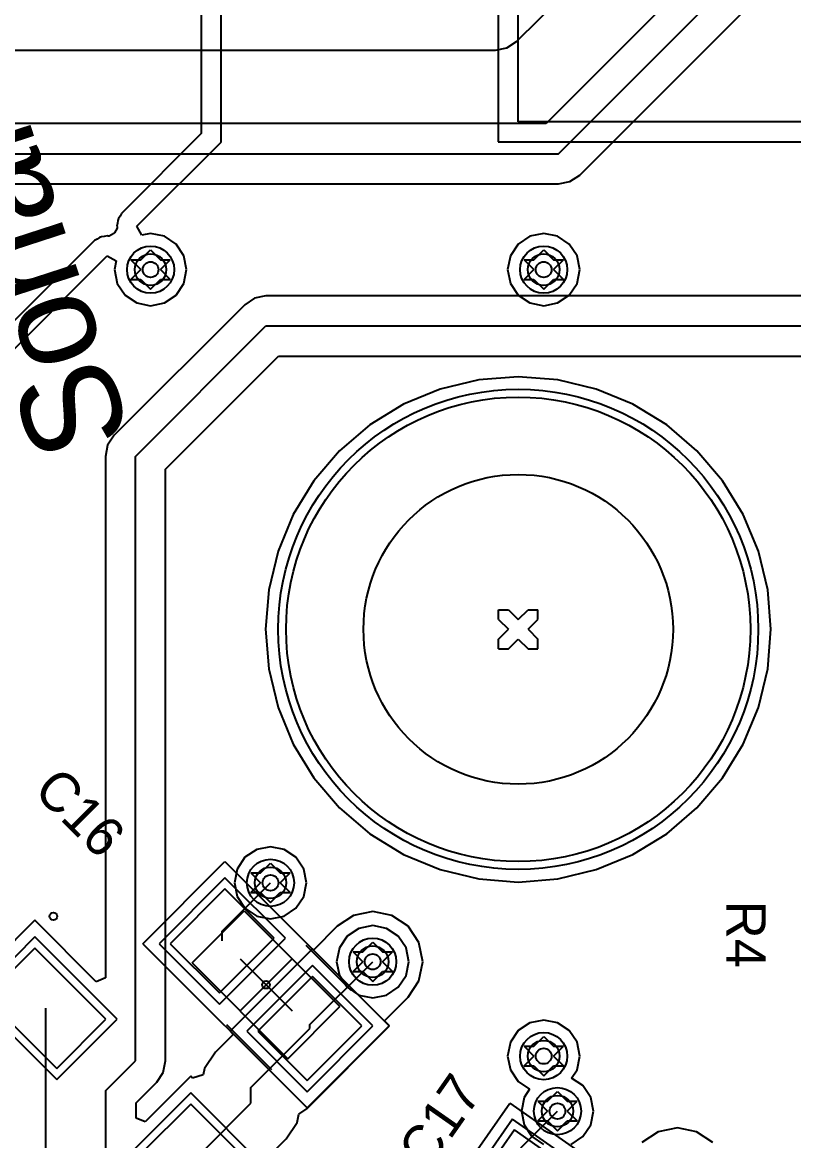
# Model space of a CAD drawing. Header units: millimetres. Extents: x 7.3 to 18.4, y 2.4 to 9.4.
# Drawn here: x 8.435 to 8.827, y 3.157 to 3.726 of the extents above; entities that cross this region are included whole.
import ezdxf

# ---------------------------------------------------------------- set-up
doc = ezdxf.new("R2010")
doc.units = ezdxf.units.MM
doc.header["$MEASUREMENT"] = 0
for name, color, linetype in [('BottomLayer', 5, 'Continuous'), ('BottomSolder', 6, 'Continuous'), ('DrillDrawing', 1, 'Continuous'), ('Mechanical1', 6, 'Continuous'), ('Mechanical13', 56, 'Continuous'), ('Mechanical15', 56, 'Continuous'), ('MidLayer1', 16, 'Continuous'), ('MidLayer2', 76, 'Continuous'), ('MultiLayer', 9, 'Continuous'), ('PadHoleLayer', 156, 'Continuous'), ('TopLayer', 1, 'Continuous'), ('TopOverlay', 2, 'Continuous'), ('TopPaste', 8, 'Continuous'), ('TopSolder', 216, 'Continuous'), ('ViaHoleLayer', 16, 'Continuous')]:
    doc.layers.add(name, color=color, linetype=linetype)

msp = doc.modelspace()

# ---------------------------------------------------------------- linework, layer by layer
at = {"layer": 'BottomLayer'}
for p, q in [((8.66694, 3.54397), (8.64734, 3.53926)), ((8.68705, 3.54555), (8.66694, 3.54397)), ((8.70715, 3.54397), (8.68705, 3.54555)), ((8.72676, 3.53926), (8.70715, 3.54397)), ((8.64734, 3.53926), (8.62871, 3.53155)), ((8.74539, 3.53155), (8.72676, 3.53926)), ((8.62871, 3.53155), (8.61151, 3.52101)), ((8.76258, 3.52101), (8.74539, 3.53155)), ((8.61151, 3.52101), (8.59618, 3.50791)), ((8.77791, 3.50791), (8.76258, 3.52101)), ((8.59618, 3.50791), (8.58308, 3.49258)), ((8.79101, 3.49258), (8.77791, 3.50791)), ((8.58308, 3.49258), (8.57255, 3.47539)), ((8.80155, 3.47539), (8.79101, 3.49258)), ((8.57255, 3.47539), (8.56483, 3.45676)), ((8.80926, 3.45676), (8.80155, 3.47539)), ((8.56483, 3.45676), (8.56012, 3.43715)), ((8.81397, 3.43715), (8.80926, 3.45676)), ((8.56012, 3.43715), (8.55854, 3.41705)), ((8.81555, 3.41705), (8.81397, 3.43715)), ((8.55854, 3.41705), (8.56012, 3.39694)), ((8.81397, 3.39694), (8.81555, 3.41705)), ((8.56012, 3.39694), (8.56483, 3.37734)), ((8.80926, 3.37734), (8.81397, 3.39694)), ((8.56483, 3.37734), (8.57255, 3.35871)), ((8.80155, 3.35871), (8.80926, 3.37734)), ((8.57255, 3.35871), (8.58308, 3.34151)), ((8.79101, 3.34151), (8.80155, 3.35871)), ((8.58308, 3.34151), (8.59618, 3.32618)), ((8.77791, 3.32618), (8.79101, 3.34151)), ((8.59618, 3.32618), (8.61151, 3.31308)), ((8.76258, 3.31308), (8.77791, 3.32618)), ((8.61151, 3.31308), (8.62871, 3.30255)), ((8.74539, 3.30255), (8.76258, 3.31308)), ((8.62871, 3.30255), (8.64734, 3.29483)), ((8.72676, 3.29483), (8.74539, 3.30255)), ((8.64734, 3.29483), (8.66694, 3.29012)), ((8.70715, 3.29012), (8.72676, 3.29483)), ((8.66694, 3.29012), (8.68705, 3.28854)), ((8.68705, 3.28854), (8.70715, 3.29012)), ((8.60598, 3.26496), (8.60002, 3.26098)), ((8.613, 3.26635), (8.60598, 3.26496)), ((8.62002, 3.26496), (8.613, 3.26635)), ((8.62598, 3.26098), (8.62002, 3.26496)), ((8.60002, 3.26098), (8.59604, 3.25502)), ((8.62996, 3.25502), (8.62598, 3.26098)), ((8.59604, 3.25502), (8.59465, 3.248)), ((8.63135, 3.248), (8.62996, 3.25502)), ((8.59465, 3.248), (8.59604, 3.24098)), ((8.62996, 3.24098), (8.63135, 3.248)), ((8.59604, 3.24098), (8.60002, 3.23502)), ((8.62598, 3.23502), (8.62996, 3.24098)), ((8.60002, 3.23502), (8.60598, 3.23104)), ((8.60598, 3.23104), (8.613, 3.22965)), ((8.613, 3.22965), (8.62002, 3.23104)), ((8.62002, 3.23104), (8.62598, 3.23502))]:
    msp.add_line(p, q, dxfattribs=at)
for centre, radius in [((8.5, 3.6), 0.008), ((8.7, 3.6), 0.008), ((8.68705, 3.41705), 0.11811), ((8.561, 3.28813), 0.008), ((8.613, 3.248), 0.008), ((8.7, 3.2), 0.008), ((8.707, 3.172), 0.008)]:
    msp.add_circle(centre, radius, dxfattribs=at)
at = {"layer": 'BottomSolder'}
for centre, radius in [((8.5, 3.6), 0.012), ((8.7, 3.6), 0.012), ((8.68705, 3.41705), 0.12211), ((8.561, 3.28813), 0.012), ((8.613, 3.248), 0.012), ((8.7, 3.2), 0.012), ((8.707, 3.172), 0.012)]:
    msp.add_circle(centre, radius, dxfattribs=at)
at = {"layer": 'DrillDrawing'}
for p, q in [((8.495, 3.605), (8.5, 3.61)), ((8.5, 3.61), (8.505, 3.605)), ((8.695, 3.605), (8.7, 3.61)), ((8.7, 3.61), (8.705, 3.605)), ((8.49, 3.605), (8.495, 3.6)), ((8.49, 3.605), (8.495, 3.605)), ((8.505, 3.605), (8.51, 3.605)), ((8.505, 3.6), (8.51, 3.605)), ((8.69, 3.605), (8.695, 3.6)), ((8.69, 3.605), (8.695, 3.605)), ((8.705, 3.605), (8.71, 3.605)), ((8.705, 3.6), (8.71, 3.605)), ((8.49, 3.595), (8.495, 3.6)), ((8.49, 3.595), (8.495, 3.595)), ((8.495, 3.595), (8.5, 3.59)), ((8.5, 3.59), (8.505, 3.595)), ((8.505, 3.6), (8.51, 3.595)), ((8.505, 3.595), (8.51, 3.595)), ((8.69, 3.595), (8.695, 3.6)), ((8.69, 3.595), (8.695, 3.595)), ((8.695, 3.595), (8.7, 3.59)), ((8.7, 3.59), (8.705, 3.595)), ((8.705, 3.6), (8.71, 3.595)), ((8.705, 3.595), (8.71, 3.595)), ((8.67705, 3.42205), (8.67705, 3.42705)), ((8.67705, 3.42705), (8.68205, 3.42705)), ((8.68205, 3.42705), (8.68705, 3.42205)), ((8.68705, 3.42205), (8.69205, 3.42705)), ((8.69205, 3.42705), (8.69705, 3.42705)), ((8.69705, 3.42205), (8.69705, 3.42705)), ((8.67705, 3.42205), (8.68205, 3.41705)), ((8.69205, 3.41705), (8.69705, 3.42205)), ((8.67705, 3.41205), (8.68205, 3.41705)), ((8.69205, 3.41705), (8.69705, 3.41205)), ((8.67705, 3.40705), (8.67705, 3.41205)), ((8.67705, 3.40705), (8.68205, 3.40705)), ((8.68205, 3.40705), (8.68705, 3.41205)), ((8.68705, 3.41205), (8.69205, 3.40705)), ((8.69205, 3.40705), (8.69705, 3.40705)), ((8.69705, 3.40705), (8.69705, 3.41205)), ((8.551, 3.29313), (8.556, 3.28813)), ((8.551, 3.29313), (8.556, 3.29313)), ((8.556, 3.29313), (8.561, 3.29813)), ((8.561, 3.29813), (8.566, 3.29313)), ((8.566, 3.29313), (8.571, 3.29313)), ((8.566, 3.28813), (8.571, 3.29313)), ((8.551, 3.28313), (8.556, 3.28813)), ((8.566, 3.28813), (8.571, 3.28313)), ((8.551, 3.28313), (8.556, 3.28313)), ((8.556, 3.28313), (8.561, 3.27813)), ((8.561, 3.27813), (8.566, 3.28313)), ((8.566, 3.28313), (8.571, 3.28313)), ((8.608, 3.253), (8.613, 3.258)), ((8.613, 3.258), (8.618, 3.253)), ((8.603, 3.253), (8.608, 3.248)), ((8.603, 3.253), (8.608, 3.253)), ((8.603, 3.243), (8.608, 3.248)), ((8.618, 3.253), (8.623, 3.253)), ((8.618, 3.248), (8.623, 3.253)), ((8.618, 3.248), (8.623, 3.243)), ((8.603, 3.243), (8.608, 3.243)), ((8.608, 3.243), (8.613, 3.238)), ((8.613, 3.238), (8.618, 3.243)), ((8.618, 3.243), (8.623, 3.243)), ((8.695, 3.205), (8.7, 3.21)), ((8.7, 3.21), (8.705, 3.205)), ((8.69, 3.205), (8.695, 3.2)), ((8.69, 3.205), (8.695, 3.205)), ((8.705, 3.205), (8.71, 3.205)), ((8.705, 3.2), (8.71, 3.205)), ((8.69, 3.195), (8.695, 3.2)), ((8.705, 3.2), (8.71, 3.195)), ((8.69, 3.195), (8.695, 3.195)), ((8.695, 3.195), (8.7, 3.19)), ((8.7, 3.19), (8.705, 3.195)), ((8.705, 3.195), (8.71, 3.195)), ((8.702, 3.177), (8.707, 3.182)), ((8.707, 3.182), (8.712, 3.177)), ((8.697, 3.177), (8.702, 3.172)), ((8.697, 3.177), (8.702, 3.177)), ((8.712, 3.177), (8.717, 3.177)), ((8.712, 3.172), (8.717, 3.177)), ((8.697, 3.167), (8.702, 3.172)), ((8.712, 3.172), (8.717, 3.167)), ((8.697, 3.167), (8.702, 3.167)), ((8.702, 3.167), (8.707, 3.162)), ((8.707, 3.162), (8.712, 3.167)), ((8.712, 3.167), (8.717, 3.167))]:
    msp.add_line(p, q, dxfattribs=at)
at = {"layer": 'Mechanical1'}
msp.add_circle((9.37681, 4.09921), 1.5748, dxfattribs=at)
at = {"layer": 'Mechanical13'}
for p, q in [((8.52115, 3.24741), (8.54759, 3.27385)), ((8.54759, 3.27385), (8.59631, 3.22514)), ((8.52115, 3.24741), (8.56986, 3.19869)), ((8.56986, 3.19869), (8.59631, 3.22514))]:
    msp.add_line(p, q, dxfattribs=at)
at = {"layer": 'Mechanical15'}
for p, q in [((8.49609, 3.25715), (8.53785, 3.29891)), ((8.53785, 3.29891), (8.62137, 3.21539)), ((8.49609, 3.25715), (8.57961, 3.17363)), ((8.54551, 3.22305), (8.57195, 3.24949)), ((8.54551, 3.24949), (8.57195, 3.22305)), ((8.57961, 3.17363), (8.62137, 3.21539)), ((8.64889, 3.12775), (8.68276, 3.17613)), ((8.68276, 3.17613), (8.77951, 3.10838))]:
    msp.add_line(p, q, dxfattribs=at)
at = {"layer": 'MidLayer1'}
for p, q in [((8.66694, 3.54397), (8.64734, 3.53926)), ((8.68705, 3.54555), (8.66694, 3.54397)), ((8.70715, 3.54397), (8.68705, 3.54555)), ((8.72676, 3.53926), (8.70715, 3.54397)), ((8.64734, 3.53926), (8.62871, 3.53155)), ((8.74539, 3.53155), (8.72676, 3.53926)), ((8.62871, 3.53155), (8.61151, 3.52101)), ((8.76258, 3.52101), (8.74539, 3.53155)), ((8.61151, 3.52101), (8.59618, 3.50791)), ((8.77791, 3.50791), (8.76258, 3.52101)), ((8.59618, 3.50791), (8.58308, 3.49258)), ((8.79101, 3.49258), (8.77791, 3.50791)), ((8.58308, 3.49258), (8.57255, 3.47539)), ((8.80155, 3.47539), (8.79101, 3.49258)), ((8.57255, 3.47539), (8.56483, 3.45676)), ((8.80926, 3.45676), (8.80155, 3.47539)), ((8.56483, 3.45676), (8.56012, 3.43715)), ((8.81397, 3.43715), (8.80926, 3.45676)), ((8.56012, 3.43715), (8.55854, 3.41705)), ((8.81555, 3.41705), (8.81397, 3.43715)), ((8.55854, 3.41705), (8.56012, 3.39694)), ((8.81397, 3.39694), (8.81555, 3.41705)), ((8.56012, 3.39694), (8.56483, 3.37734)), ((8.80926, 3.37734), (8.81397, 3.39694)), ((8.56483, 3.37734), (8.57255, 3.35871)), ((8.80155, 3.35871), (8.80926, 3.37734)), ((8.57255, 3.35871), (8.58308, 3.34151)), ((8.79101, 3.34151), (8.80155, 3.35871)), ((8.58308, 3.34151), (8.59618, 3.32618)), ((8.77791, 3.32618), (8.79101, 3.34151)), ((8.59618, 3.32618), (8.61151, 3.31308)), ((8.76258, 3.31308), (8.77791, 3.32618)), ((8.61151, 3.31308), (8.62871, 3.30255)), ((8.74539, 3.30255), (8.76258, 3.31308)), ((8.62871, 3.30255), (8.64734, 3.29483)), ((8.72676, 3.29483), (8.74539, 3.30255)), ((8.64734, 3.29483), (8.66694, 3.29012)), ((8.70715, 3.29012), (8.72676, 3.29483)), ((8.66694, 3.29012), (8.68705, 3.28854)), ((8.68705, 3.28854), (8.70715, 3.29012)), ((8.60598, 3.26496), (8.60002, 3.26098)), ((8.613, 3.26635), (8.60598, 3.26496)), ((8.62002, 3.26496), (8.613, 3.26635)), ((8.62598, 3.26098), (8.62002, 3.26496)), ((8.60002, 3.26098), (8.59604, 3.25502)), ((8.62996, 3.25502), (8.62598, 3.26098)), ((8.59604, 3.25502), (8.59465, 3.248)), ((8.63135, 3.248), (8.62996, 3.25502)), ((8.59465, 3.248), (8.59604, 3.24098)), ((8.62996, 3.24098), (8.63135, 3.248)), ((8.59604, 3.24098), (8.60002, 3.23502)), ((8.62598, 3.23502), (8.62996, 3.24098)), ((8.60002, 3.23502), (8.60598, 3.23104)), ((8.60598, 3.23104), (8.613, 3.22965)), ((8.613, 3.22965), (8.62002, 3.23104)), ((8.62002, 3.23104), (8.62598, 3.23502))]:
    msp.add_line(p, q, dxfattribs=at)
for centre, radius in [((8.5, 3.6), 0.008), ((8.7, 3.6), 0.008), ((8.68705, 3.41705), 0.11811), ((8.561, 3.28813), 0.008), ((8.613, 3.248), 0.008), ((8.7, 3.2), 0.008), ((8.707, 3.172), 0.008)]:
    msp.add_circle(centre, radius, dxfattribs=at)
at = {"layer": 'MidLayer2'}
for p, q in [((8.52578, 3.90842), (8.52578, 3.6692)), ((8.53598, 3.66502), (8.53598, 3.90842)), ((8.67681, 3.90008), (8.67681, 3.665)), ((8.68701, 3.6752), (8.68701, 3.90008)), ((9.26882, 3.6752), (8.68701, 3.6752)), ((8.52578, 3.6692), (8.48586, 3.62928)), ((8.49307, 3.62207), (8.536, 3.665)), ((8.536, 3.665), (8.53598, 3.66502)), ((8.67681, 3.665), (9.27251, 3.665)), ((8.48558, 3.62886), (8.48519, 3.62854)), ((8.48586, 3.62928), (8.48558, 3.62886)), ((8.48317, 3.62354), (8.48288, 3.62207)), ((8.48332, 3.62503), (8.48317, 3.62354)), ((8.48355, 3.62548), (8.48332, 3.62503)), ((8.48365, 3.62597), (8.48355, 3.62548)), ((8.48449, 3.62722), (8.48365, 3.62597)), ((8.48519, 3.62854), (8.48449, 3.62722)), ((8.48125, 3.61842), (8.47893, 3.61707)), ((8.48158, 3.61875), (8.48125, 3.61842)), ((8.48293, 3.62107), (8.48158, 3.61875)), ((8.48288, 3.62207), (8.48298, 3.62158)), ((8.48298, 3.62158), (8.48293, 3.62107)), ((8.49554, 3.61746), (8.49307, 3.62207)), ((8.5, 3.61835), (8.49554, 3.61746)), ((8.50702, 3.61696), (8.5, 3.61835)), ((8.7, 3.61835), (8.69298, 3.61696)), ((8.70702, 3.61696), (8.7, 3.61835)), ((8.47072, 3.61414), (8.3918, 3.53522)), ((8.47114, 3.61442), (8.47072, 3.61414)), ((8.47146, 3.61481), (8.47114, 3.61442)), ((8.47278, 3.61551), (8.47146, 3.61481)), ((8.47403, 3.61635), (8.47278, 3.61551)), ((8.47452, 3.61645), (8.47403, 3.61635)), ((8.47497, 3.61668), (8.47452, 3.61645)), ((8.47646, 3.61683), (8.47497, 3.61668)), ((8.47793, 3.61712), (8.47646, 3.61683)), ((8.47842, 3.61702), (8.47793, 3.61712)), ((8.47893, 3.61707), (8.47842, 3.61702)), ((8.51298, 3.61298), (8.50702, 3.61696)), ((8.51696, 3.60702), (8.51298, 3.61298)), ((8.68702, 3.61298), (8.68304, 3.60702)), ((8.69298, 3.61696), (8.68702, 3.61298)), ((8.71298, 3.61298), (8.70702, 3.61696)), ((8.71696, 3.60702), (8.71298, 3.61298)), ((8.38729, 3.51629), (8.47793, 3.60693)), ((8.47793, 3.60693), (8.48254, 3.60446)), ((8.51835, 3.6), (8.51696, 3.60702)), ((8.68304, 3.60702), (8.68165, 3.6)), ((8.71835, 3.6), (8.71696, 3.60702)), ((8.48254, 3.60446), (8.48165, 3.6)), ((8.48165, 3.6), (8.48304, 3.59298)), ((8.51696, 3.59298), (8.51835, 3.6)), ((8.68165, 3.6), (8.68304, 3.59298)), ((8.71696, 3.59298), (8.71835, 3.6)), ((8.48304, 3.59298), (8.48702, 3.58702)), ((8.51298, 3.58702), (8.51696, 3.59298)), ((8.68304, 3.59298), (8.68702, 3.58702)), ((8.71298, 3.58702), (8.71696, 3.59298)), ((8.48702, 3.58702), (8.49298, 3.58304)), ((8.50702, 3.58304), (8.51298, 3.58702)), ((8.68702, 3.58702), (8.69298, 3.58304)), ((8.70702, 3.58304), (8.71298, 3.58702)), ((8.49298, 3.58304), (8.5, 3.58165)), ((8.5, 3.58165), (8.50702, 3.58304)), ((8.69298, 3.58304), (8.7, 3.58165)), ((8.7, 3.58165), (8.70702, 3.58304)), ((8.66694, 3.54397), (8.64734, 3.53926)), ((8.68705, 3.54555), (8.66694, 3.54397)), ((8.70715, 3.54397), (8.68705, 3.54555)), ((8.72676, 3.53926), (8.70715, 3.54397)), ((8.64734, 3.53926), (8.62871, 3.53155)), ((8.74539, 3.53155), (8.72676, 3.53926)), ((8.62871, 3.53155), (8.61151, 3.52101)), ((8.76258, 3.52101), (8.74539, 3.53155)), ((8.61151, 3.52101), (8.59618, 3.50791)), ((8.77791, 3.50791), (8.76258, 3.52101)), ((8.59618, 3.50791), (8.58308, 3.49258)), ((8.79101, 3.49258), (8.77791, 3.50791)), ((8.58308, 3.49258), (8.57255, 3.47539)), ((8.80155, 3.47539), (8.79101, 3.49258)), ((8.57255, 3.47539), (8.56483, 3.45676)), ((8.80926, 3.45676), (8.80155, 3.47539)), ((8.56483, 3.45676), (8.56012, 3.43715)), ((8.81397, 3.43715), (8.80926, 3.45676)), ((8.56012, 3.43715), (8.55854, 3.41705)), ((8.81555, 3.41705), (8.81397, 3.43715)), ((8.55854, 3.41705), (8.56012, 3.39694)), ((8.81397, 3.39694), (8.81555, 3.41705)), ((8.56012, 3.39694), (8.56483, 3.37734)), ((8.80926, 3.37734), (8.81397, 3.39694)), ((8.56483, 3.37734), (8.57255, 3.35871)), ((8.80155, 3.35871), (8.80926, 3.37734)), ((8.57255, 3.35871), (8.58308, 3.34151)), ((8.79101, 3.34151), (8.80155, 3.35871)), ((8.58308, 3.34151), (8.59618, 3.32618)), ((8.77791, 3.32618), (8.79101, 3.34151)), ((8.59618, 3.32618), (8.61151, 3.31308)), ((8.76258, 3.31308), (8.77791, 3.32618)), ((8.61151, 3.31308), (8.62871, 3.30255)), ((8.74539, 3.30255), (8.76258, 3.31308)), ((8.55398, 3.30508), (8.54802, 3.3011)), ((8.561, 3.30648), (8.55398, 3.30508)), ((8.56802, 3.30508), (8.561, 3.30648)), ((8.57398, 3.3011), (8.56802, 3.30508)), ((8.54802, 3.3011), (8.54404, 3.29515)), ((8.57796, 3.29515), (8.57398, 3.3011)), ((8.62871, 3.30255), (8.64734, 3.29483)), ((8.72676, 3.29483), (8.74539, 3.30255)), ((8.54404, 3.29515), (8.54265, 3.28813)), ((8.57935, 3.28813), (8.57796, 3.29515)), ((8.64734, 3.29483), (8.66694, 3.29012)), ((8.70715, 3.29012), (8.72676, 3.29483)), ((8.54265, 3.28813), (8.54404, 3.2811)), ((8.57796, 3.2811), (8.57935, 3.28813)), ((8.66694, 3.29012), (8.68705, 3.28854)), ((8.68705, 3.28854), (8.70715, 3.29012)), ((8.54404, 3.2811), (8.54802, 3.27515)), ((8.57398, 3.27515), (8.57796, 3.2811)), ((8.54802, 3.27515), (8.55398, 3.27117)), ((8.55398, 3.27117), (8.561, 3.26977)), ((8.561, 3.26977), (8.56802, 3.27117)), ((8.56802, 3.27117), (8.57398, 3.27515)), ((8.69298, 3.21696), (8.68702, 3.21298)), ((8.7, 3.21835), (8.69298, 3.21696)), ((8.70702, 3.21696), (8.7, 3.21835)), ((8.71298, 3.21298), (8.70702, 3.21696)), ((8.68702, 3.21298), (8.68304, 3.20702)), ((8.71696, 3.20702), (8.71298, 3.21298)), ((8.68304, 3.20702), (8.68165, 3.2)), ((8.71835, 3.2), (8.71696, 3.20702)), ((8.68165, 3.2), (8.68304, 3.19298)), ((8.71696, 3.19298), (8.71835, 3.2)), ((8.68304, 3.19298), (8.68702, 3.18702)), ((8.71419, 3.18884), (8.71696, 3.19298)), ((8.68702, 3.18702), (8.69281, 3.18316)), ((8.71998, 3.18498), (8.71419, 3.18884)), ((8.69281, 3.18316), (8.69004, 3.17902)), ((8.72396, 3.17902), (8.71998, 3.18498)), ((8.69004, 3.17902), (8.68865, 3.172)), ((8.72535, 3.172), (8.72396, 3.17902)), ((8.68865, 3.172), (8.69004, 3.16498)), ((8.72396, 3.16498), (8.72535, 3.172)), ((8.69004, 3.16498), (8.69402, 3.15902)), ((8.71998, 3.15902), (8.72396, 3.16498)), ((8.69402, 3.15902), (8.69998, 3.15504)), ((8.71402, 3.15504), (8.71998, 3.15902))]:
    msp.add_line(p, q, dxfattribs=at)
for centre, radius in [((8.5, 3.6), 0.008), ((8.7, 3.6), 0.008), ((8.68705, 3.41705), 0.11811), ((8.561, 3.28813), 0.008), ((8.613, 3.248), 0.008), ((8.7, 3.2), 0.008), ((8.707, 3.172), 0.008)]:
    msp.add_circle(centre, radius, dxfattribs=at)
at = {"layer": 'MultiLayer'}
for centre, radius in [((8.5, 3.6), 0.008), ((8.7, 3.6), 0.008), ((8.68705, 3.41705), 0.11811), ((8.561, 3.28813), 0.008), ((8.613, 3.248), 0.008), ((8.7, 3.2), 0.008), ((8.707, 3.172), 0.008)]:
    msp.add_circle(centre, radius, dxfattribs=at)
at = {"layer": 'PadHoleLayer'}
msp.add_circle((8.68705, 3.41705), 0.07874, dxfattribs=at)
at = {"layer": 'TopLayer'}
for p, q in [((8.68625, 3.71604), (8.90755, 3.93734)), ((8.70752, 3.65894), (8.92287, 3.87429)), ((8.88592, 3.85897), (8.70119, 3.67423)), ((8.71834, 3.64812), (8.90755, 3.83734)), ((8.68129, 3.71272), (8.68625, 3.71604)), ((8.23925, 3.71156), (8.67544, 3.71156)), ((8.67544, 3.71156), (8.68129, 3.71272)), ((8.70119, 3.67423), (8.42458, 3.67423)), ((8.42458, 3.65894), (8.70752, 3.65894)), ((8.71338, 3.64481), (8.71834, 3.64812)), ((8.43092, 3.64364), (8.70752, 3.64364)), ((8.70752, 3.64364), (8.71338, 3.64481)), ((8.55285, 3.58547), (8.54789, 3.58215)), ((8.5587, 3.58663), (8.55285, 3.58547)), ((8.90965, 3.58663), (8.5587, 3.58663)), ((8.54789, 3.58215), (8.48147, 3.51573)), ((8.49228, 3.50492), (8.5587, 3.57134)), ((8.5587, 3.57134), (8.91598, 3.57134)), ((8.50758, 3.49858), (8.56504, 3.55604)), ((8.56504, 3.55604), (8.91598, 3.55604)), ((8.66694, 3.54397), (8.64734, 3.53926)), ((8.68705, 3.54555), (8.66694, 3.54397)), ((8.70715, 3.54397), (8.68705, 3.54555)), ((8.72676, 3.53926), (8.70715, 3.54397)), ((8.64734, 3.53926), (8.62871, 3.53155)), ((8.74539, 3.53155), (8.72676, 3.53926)), ((8.62871, 3.53155), (8.61151, 3.52101)), ((8.76258, 3.52101), (8.74539, 3.53155)), ((8.61151, 3.52101), (8.59618, 3.50791)), ((8.77791, 3.50791), (8.76258, 3.52101)), ((8.48147, 3.51573), (8.47815, 3.51077)), ((8.47815, 3.51077), (8.47699, 3.50492)), ((8.47699, 3.50492), (8.47699, 3.23974)), ((8.49228, 3.19756), (8.49228, 3.50492)), ((8.59618, 3.50791), (8.58308, 3.49258)), ((8.79101, 3.49258), (8.77791, 3.50791)), ((8.50758, 3.19756), (8.50758, 3.49858)), ((8.58308, 3.49258), (8.57255, 3.47539)), ((8.80155, 3.47539), (8.79101, 3.49258)), ((8.57255, 3.47539), (8.56483, 3.45676)), ((8.80926, 3.45676), (8.80155, 3.47539)), ((8.56483, 3.45676), (8.56012, 3.43715)), ((8.81397, 3.43715), (8.80926, 3.45676)), ((8.56012, 3.43715), (8.55854, 3.41705)), ((8.81555, 3.41705), (8.81397, 3.43715)), ((8.55854, 3.41705), (8.56012, 3.39694)), ((8.81397, 3.39694), (8.81555, 3.41705)), ((8.56012, 3.39694), (8.56483, 3.37734)), ((8.80926, 3.37734), (8.81397, 3.39694)), ((8.56483, 3.37734), (8.57255, 3.35871)), ((8.80155, 3.35871), (8.80926, 3.37734)), ((8.57255, 3.35871), (8.58308, 3.34151)), ((8.79101, 3.34151), (8.80155, 3.35871)), ((8.58308, 3.34151), (8.59618, 3.32618)), ((8.77791, 3.32618), (8.79101, 3.34151)), ((8.59618, 3.32618), (8.61151, 3.31308)), ((8.76258, 3.31308), (8.77791, 3.32618)), ((8.61151, 3.31308), (8.62871, 3.30255)), ((8.74539, 3.30255), (8.76258, 3.31308)), ((8.62871, 3.30255), (8.64734, 3.29483)), ((8.72676, 3.29483), (8.74539, 3.30255)), ((8.64734, 3.29483), (8.66694, 3.29012)), ((8.70715, 3.29012), (8.72676, 3.29483)), ((8.53646, 3.26358), (8.561, 3.28813)), ((8.66694, 3.29012), (8.68705, 3.28854)), ((8.68705, 3.28854), (8.70715, 3.29012)), ((8.53785, 3.28499), (8.51001, 3.25715)), ((8.5629, 3.25993), (8.53785, 3.28499)), ((8.60325, 3.27155), (8.59498, 3.26602)), ((8.613, 3.27349), (8.60325, 3.27155)), ((8.62275, 3.27155), (8.613, 3.27349)), ((8.63102, 3.26602), (8.62275, 3.27155)), ((8.44109, 3.26911), (8.40189, 3.22991)), ((8.47237, 3.23783), (8.44109, 3.26911)), ((8.59498, 3.26602), (8.58297, 3.25401)), ((8.63655, 3.25775), (8.63102, 3.26602)), ((8.53507, 3.2321), (8.5629, 3.25993)), ((8.53646, 3.25854), (8.53646, 3.26358)), ((8.44109, 3.25496), (8.41604, 3.22991)), ((8.47728, 3.21877), (8.44109, 3.25496)), ((8.51001, 3.25715), (8.53507, 3.2321)), ((8.58239, 3.25459), (8.54041, 3.21261)), ((8.58297, 3.25401), (8.58239, 3.25459)), ((8.63849, 3.248), (8.63655, 3.25775)), ((8.581, 3.216), (8.613, 3.248)), ((8.63655, 3.23825), (8.63849, 3.248)), ((8.47699, 3.23974), (8.47237, 3.23783)), ((8.58239, 3.24045), (8.55455, 3.21261)), ((8.60745, 3.21539), (8.58239, 3.24045)), ((8.63102, 3.22998), (8.63655, 3.23825)), ((8.41604, 3.22991), (8.45223, 3.19372)), ((8.61901, 3.21797), (8.63102, 3.22998)), ((8.44666, 3.14466), (8.44666, 3.22434)), ((8.45223, 3.19372), (8.47728, 3.21877)), ((8.551, 3.184), (8.581, 3.214)), ((8.57961, 3.17341), (8.62159, 3.21539)), ((8.57961, 3.18755), (8.60745, 3.21539)), ((8.581, 3.214), (8.581, 3.216)), ((8.62159, 3.21539), (8.61901, 3.21797)), ((8.54199, 3.21103), (8.53298, 3.20202)), ((8.54041, 3.21261), (8.54199, 3.21103)), ((8.55455, 3.21261), (8.57961, 3.18755)), ((8.47728, 3.18256), (8.49228, 3.19756)), ((8.50641, 3.19171), (8.50758, 3.19756)), ((8.53298, 3.20202), (8.52745, 3.19375)), ((8.5031, 3.18675), (8.50641, 3.19171)), ((8.52745, 3.19375), (8.5268, 3.19047)), ((8.49258, 3.17622), (8.5031, 3.18675)), ((8.52043, 3.18976), (8.4972, 3.16653)), ((8.52137, 3.18882), (8.52043, 3.18976)), ((8.5268, 3.19047), (8.52137, 3.18882)), ((8.47728, 3.09628), (8.47728, 3.18256)), ((8.551, 3.176), (8.551, 3.184)), ((8.49258, 3.16844), (8.49258, 3.17622)), ((8.52043, 3.17562), (8.49538, 3.15057)), ((8.55662, 3.13943), (8.52043, 3.17562)), ((8.526, 3.151), (8.551, 3.176)), ((8.4972, 3.16653), (8.49258, 3.16844)), ((8.57455, 3.16625), (8.5754, 3.17054)), ((8.5754, 3.17054), (8.57961, 3.17341)), ((8.57961, 3.17341), (8.57961, 3.17341)), ((8.6884, 3.1534), (8.707, 3.172)), ((8.56902, 3.15798), (8.57455, 3.16625)), ((8.68518, 3.16242), (8.6626, 3.13017)), ((8.7142, 3.14209), (8.68518, 3.16242)), ((8.768, 3.16349), (8.75825, 3.16155)), ((8.77775, 3.16155), (8.768, 3.16349)), ((8.56062, 3.14957), (8.56902, 3.15798)), ((8.75825, 3.16155), (8.74998, 3.15602)), ((8.78602, 3.15602), (8.77775, 3.16155))]:
    msp.add_line(p, q, dxfattribs=at)
for centre, radius in [((8.5, 3.6), 0.008), ((8.7, 3.6), 0.008), ((8.68705, 3.41705), 0.11811), ((8.561, 3.28813), 0.008), ((8.613, 3.248), 0.008), ((8.7, 3.2), 0.008), ((8.707, 3.172), 0.008)]:
    msp.add_circle(centre, radius, dxfattribs=at)
at = {"layer": 'TopOverlay'}
for p, q in [((8.57891, 3.25645), (8.60188, 3.23349)), ((8.53855, 3.21609), (8.56151, 3.19312))]:
    msp.add_line(p, q, dxfattribs=at)
for centre in [(8.45056, 3.27111), (8.55873, 3.23627)]:
    msp.add_circle(centre, 0.00197, dxfattribs=at)
at = {"layer": 'TopPaste'}
for p, q in [((8.53785, 3.28499), (8.51001, 3.25715)), ((8.5629, 3.25993), (8.53785, 3.28499)), ((8.53507, 3.2321), (8.5629, 3.25993)), ((8.44109, 3.25496), (8.41604, 3.22991)), ((8.47728, 3.21877), (8.44109, 3.25496)), ((8.51001, 3.25715), (8.53507, 3.2321)), ((8.58239, 3.24045), (8.55455, 3.21261)), ((8.60745, 3.21539), (8.58239, 3.24045)), ((8.41604, 3.22991), (8.45223, 3.19372)), ((8.45223, 3.19372), (8.47728, 3.21877)), ((8.57961, 3.18755), (8.60745, 3.21539)), ((8.55455, 3.21261), (8.57961, 3.18755)), ((8.52043, 3.17562), (8.49538, 3.15057)), ((8.55662, 3.13943), (8.52043, 3.17562)), ((8.68518, 3.16242), (8.6626, 3.13017)), ((8.7142, 3.14209), (8.68518, 3.16242))]:
    msp.add_line(p, q, dxfattribs=at)
at = {"layer": 'TopSolder'}
for p, q in [((8.53785, 3.29065), (8.50435, 3.25715)), ((8.56856, 3.25993), (8.53785, 3.29065)), ((8.44109, 3.26062), (8.41038, 3.22991)), ((8.48294, 3.21877), (8.44109, 3.26062)), ((8.53507, 3.22644), (8.56856, 3.25993)), ((8.50435, 3.25715), (8.53507, 3.22644)), ((8.58239, 3.2461), (8.5489, 3.21261)), ((8.6131, 3.21539), (8.58239, 3.2461)), ((8.41038, 3.22991), (8.45223, 3.18806)), ((8.45223, 3.18806), (8.48294, 3.21877)), ((8.57961, 3.1819), (8.6131, 3.21539)), ((8.5489, 3.21261), (8.57961, 3.1819)), ((8.52043, 3.18128), (8.48972, 3.15057)), ((8.56228, 3.13943), (8.52043, 3.18128)), ((8.6842, 3.16799), (8.65703, 3.12919)), ((8.71977, 3.14308), (8.6842, 3.16799))]:
    msp.add_line(p, q, dxfattribs=at)
for centre, radius in [((8.5, 3.6), 0.012), ((8.7, 3.6), 0.012), ((8.68705, 3.41705), 0.12211), ((8.561, 3.28813), 0.012), ((8.613, 3.248), 0.012), ((8.7, 3.2), 0.012), ((8.707, 3.172), 0.012)]:
    msp.add_circle(centre, radius, dxfattribs=at)
at = {"layer": 'ViaHoleLayer'}
for centre in [(8.5, 3.6), (8.7, 3.6), (8.561, 3.28813), (8.613, 3.248), (8.7, 3.2), (8.707, 3.172)]:
    msp.add_circle(centre, 0.004, dxfattribs=at)

# ---------------------------------------------------------------- texts
at = {"layer": 'TopOverlay'}
for s, height, rotation, p in [('Sonar', 0.05, 108, (8.49039, 3.5151)), ('C16', 0.02, 315, (8.43973, 3.33427)), ('R4', 0.02, 270, (8.793, 3.279)), ('C17', 0.02, 55, (8.6412, 3.14107))]:
    msp.add_text(s, height=height, rotation=rotation, dxfattribs=at).set_placement(p)

doc.saveas('drawing.dxf')
